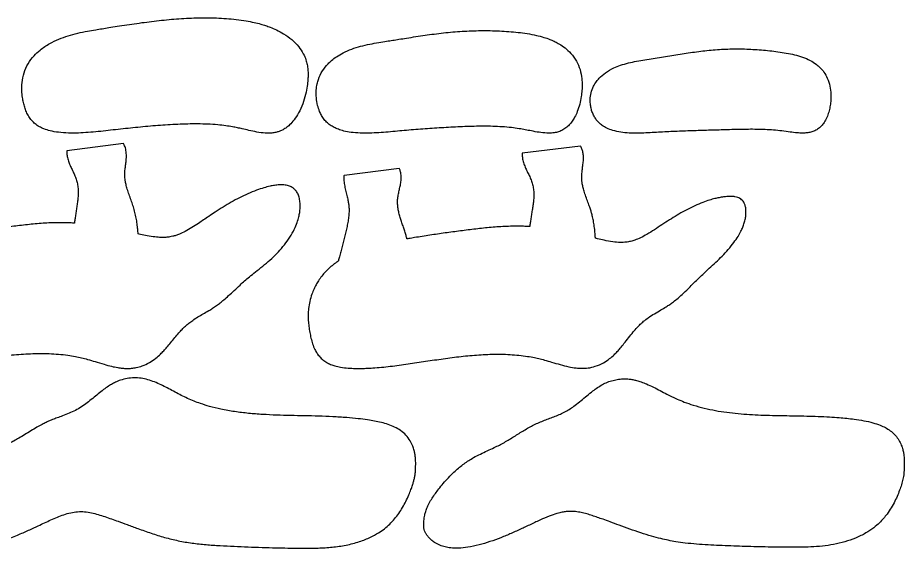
# Model space of a CAD drawing. Header units: millimetres. Extents: x 0 to 1237, y 0 to 434.
# Drawn here: x 686 to 1237, y 0 to 330 of the extents above; entities that cross this region are included whole.
import ezdxf

# ---------------------------------------------------------------- set-up
doc = ezdxf.new("R2010")
doc.units = ezdxf.units.MM
for name, color, linetype in [('Left_layer_12', 7, 'Continuous'), ('Left_layer_13', 7, 'Continuous'), ('Left_layer_14', 7, 'Continuous'), ('Left_layer_3', 7, 'Continuous'), ('Left_layer_4', 7, 'Continuous'), ('Left_layer_7', 7, 'Continuous'), ('Left_layer_8', 7, 'Continuous')]:
    doc.layers.add(name, color=color, linetype=linetype)

msp = doc.modelspace()

# ---------------------------------------------------------------- linework, layer by layer
at = {"layer": 'Left_layer_12'}
msp.add_open_spline([(705.51, 313.74), (703.41, 312.56), (699.94, 310.27), (695.39, 306.02), (691.87, 301.29), (689.34, 295.58), (688.18, 289.81), (688.06, 284.62), (688.47, 280.5), (689.11, 277.11), (689.91, 274.11), (690.99, 271.19), (692.41, 268.42), (694.23, 265.9), (696.47, 263.73), (699.04, 261.98), (702.17, 260.5), (706.14, 259.29), (711.25, 258.42), (717.1, 258.02), (723.31, 258.06), (729.51, 258.42), (735.69, 258.98), (741.87, 259.66), (748.04, 260.35), (754.21, 261.01), (760.39, 261.64), (766.57, 262.23), (772.76, 262.74), (778.95, 263.18), (785.15, 263.51), (791.36, 263.74), (797.57, 263.8), (803.77, 263.64), (809.63, 263.26), (814.77, 262.68), (818.86, 262.05), (822.25, 261.4), (825.62, 260.64), (829.64, 259.69), (834.36, 258.66), (839.15, 257.99), (843.13, 257.98), (846.03, 258.42), (848.19, 259.04), (850.26, 259.92), (852.48, 261.26), (855.01, 263.35), (857.76, 266.46), (860.55, 270.83), (862.96, 276.19), (864.68, 281.81), (865.67, 286.89), (866.11, 291.01), (866.24, 294.45), (866.11, 297.56), (865.67, 300.64), (864.81, 303.98), (863.19, 307.81), (860.3, 312.13), (856.15, 316.3), (851.36, 319.71), (846.8, 322.17), (843, 323.81), (839.75, 324.96), (836.45, 325.95), (832.43, 326.95), (827.35, 327.95), (821.55, 328.77), (815.36, 329.34), (809.16, 329.68), (802.95, 329.81), (796.74, 329.74), (790.54, 329.49), (784.34, 329.09), (778.16, 328.55), (771.98, 327.89), (765.82, 327.14), (759.66, 326.31), (753.52, 325.41), (747.73, 324.51), (742.62, 323.7), (738.19, 322.99), (733.76, 322.28), (728.66, 321.41), (722.91, 320.23), (714.91, 318.1), (709.13, 315.77), (705.51, 313.74)], degree=3, knots=[0, 0, 0, 0, 7.244185, 12.418602, 18.627903, 24.837204, 31.046505, 36.220923, 40.360457, 43.465108, 46.569758, 49.674409, 52.779059, 55.88371, 58.98836, 62.093011, 65.197661, 69.337195, 74.511613, 80.720914, 86.930215, 93.139516, 99.348817, 105.558118, 111.767419, 117.976721, 124.186022, 130.395323, 136.604624, 142.813925, 149.023226, 155.232527, 161.441828, 167.651129, 173.86043, 179.034848, 183.174382, 186.279032, 189.383683, 193.523217, 198.697635, 203.872052, 208.011586, 210.598795, 212.668562, 214.738329, 217.325538, 220.430188, 224.569722, 229.74414, 235.953441, 242.162742, 247.33716, 251.476694, 254.581344, 257.685995, 260.790645, 263.895296, 268.03483, 273.209248, 279.418549, 285.62785, 290.802267, 294.941801, 298.046452, 301.151103, 305.290637, 310.465054, 316.674355, 322.883656, 329.092957, 335.302258, 341.51156, 347.720861, 353.930162, 360.139463, 366.348764, 372.558065, 378.767366, 384.976667, 391.185968, 396.360386, 400.49992, 404.639454, 409.813871, 416.023173, 422.232474, 434.651076, 434.651076, 434.651076, 434.651076], dxfattribs=at)
at = {"layer": 'Left_layer_13'}
msp.add_open_spline([(875.09, 296.68), (874.06, 295.05), (872.8, 292.41), (871.68, 288.37), (871.14, 284.53), (871.2, 280), (871.98, 275.54), (873.17, 271.85), (874.56, 268.94), (876.17, 266.51), (878.15, 264.38), (880.45, 262.6), (883, 261.2), (886, 260.01), (889.74, 259.01), (894.53, 258.28), (900, 257.96), (905.81, 258.04), (911.6, 258.38), (917.38, 258.87), (923.16, 259.4), (928.94, 259.89), (934.73, 260.35), (940.52, 260.78), (946.31, 261.18), (952.1, 261.53), (957.89, 261.84), (963.69, 262.09), (969.49, 262.27), (975.29, 262.35), (981.1, 262.28), (986.89, 262.01), (992.35, 261.53), (997.15, 260.9), (1001.28, 260.17), (1005.39, 259.34), (1009.82, 258.5), (1014.31, 257.98), (1018.19, 258.04), (1021.37, 258.62), (1024.1, 259.64), (1026.57, 261.18), (1028.71, 263.16), (1030.52, 265.44), (1032.2, 268.19), (1033.82, 271.71), (1035.21, 276.01), (1036.1, 280.44), (1036.57, 284.61), (1036.72, 288.8), (1036.36, 293.63), (1035.07, 298.98), (1032.49, 304.22), (1029.03, 308.5), (1025.35, 311.65), (1022.09, 313.75), (1019.23, 315.23), (1016.26, 316.49), (1012.59, 317.74), (1007.91, 318.96), (1002.53, 319.97), (996.77, 320.72), (990.99, 321.24), (985.2, 321.61), (979.4, 321.8), (973.59, 321.82), (967.79, 321.68), (962, 321.39), (956.21, 320.95), (950.44, 320.37), (944.67, 319.68), (938.92, 318.9), (933.18, 318.05), (927.77, 317.2), (922.99, 316.44), (918.86, 315.77), (914.71, 315.13), (909.94, 314.38), (904.54, 313.42), (898.88, 312.11), (893.34, 310.38), (888.3, 308.21), (884.11, 305.77), (881.01, 303.45), (877.93, 300.6), (876.11, 298.33), (875.09, 296.68)], degree=3, knots=[0, 0, 0, 0, 5.80311, 8.704665, 12.573405, 17.409329, 22.245254, 26.113994, 29.015549, 31.917104, 34.818659, 37.720214, 40.621769, 43.523323, 47.392063, 52.227988, 58.031098, 63.834208, 69.637317, 75.440427, 81.243537, 87.046647, 92.849757, 98.652866, 104.455976, 110.259086, 116.062196, 121.865306, 127.668415, 133.471525, 139.274635, 145.077745, 150.880855, 155.716779, 159.585519, 163.454259, 168.290184, 173.126109, 176.994849, 179.896403, 182.797958, 185.699513, 188.601068, 191.502623, 194.404178, 198.272918, 203.108843, 207.944767, 211.813507, 215.682247, 220.518172, 226.321282, 232.124392, 237.927501, 242.763426, 246.632166, 249.533721, 252.435276, 256.304016, 261.139941, 266.94305, 272.74616, 278.54927, 284.35238, 290.155489, 295.958599, 301.761709, 307.564819, 313.367929, 319.171038, 324.974148, 330.777258, 336.580368, 342.383478, 347.219402, 351.088142, 354.956882, 359.792807, 365.595917, 371.399027, 377.202136, 383.005246, 387.841171, 391.709911, 394.611466, 400.414575, 400.414575, 400.414575, 400.414575], dxfattribs=at)
at = {"layer": 'Left_layer_14'}
msp.add_open_spline([(1051.15, 295.57), (1049.74, 294.56), (1047.75, 292.86), (1045.34, 289.96), (1043.51, 286.99), (1042.09, 283.17), (1041.54, 279.14), (1041.74, 275.66), (1042.33, 272.82), (1043.17, 270.35), (1044.33, 268.01), (1045.82, 265.86), (1047.62, 263.98), (1049.93, 262.22), (1053, 260.58), (1057.13, 259.2), (1061.98, 258.34), (1067.19, 257.99), (1072.39, 258), (1077.6, 258.23), (1082.8, 258.54), (1088, 258.82), (1093.21, 259.05), (1098.41, 259.25), (1103.62, 259.43), (1108.82, 259.6), (1114.03, 259.75), (1119.24, 259.91), (1124.44, 260.06), (1129.65, 260.22), (1134.86, 260.35), (1140.07, 260.42), (1145.28, 260.41), (1150.48, 260.26), (1155.68, 259.95), (1160.87, 259.45), (1165.74, 258.74), (1170.05, 258.2), (1173.52, 258.01), (1176.41, 258.15), (1178.98, 258.6), (1181.45, 259.48), (1183.7, 260.81), (1185.64, 262.56), (1187.42, 264.86), (1188.9, 267.69), (1190.05, 270.97), (1190.84, 274.35), (1191.35, 278.08), (1191.49, 282.43), (1190.91, 287.33), (1189.39, 292.04), (1187.23, 295.83), (1184.8, 298.72), (1181.95, 301.19), (1178.26, 303.48), (1173.72, 305.41), (1168.72, 306.87), (1163.61, 307.9), (1158.45, 308.65), (1153.28, 309.28), (1148.1, 309.79), (1142.9, 310.16), (1137.7, 310.38), (1132.49, 310.45), (1127.28, 310.37), (1122.08, 310.12), (1116.88, 309.71), (1111.7, 309.16), (1106.54, 308.49), (1101.38, 307.73), (1096.24, 306.9), (1091.1, 306.04), (1085.97, 305.18), (1080.82, 304.35), (1075.67, 303.6), (1070.52, 302.78), (1065.42, 301.73), (1060.68, 300.38), (1055.83, 298.46), (1052.8, 296.75), (1051.15, 295.57)], degree=3, knots=[0, 0, 0, 0, 5.209159, 7.813739, 11.286512, 15.627478, 19.968444, 23.441217, 26.045796, 28.650376, 31.254956, 33.859535, 36.464115, 39.068695, 42.541468, 46.882434, 52.091593, 57.300752, 62.509912, 67.719071, 72.92823, 78.137389, 83.346549, 88.555708, 93.764867, 98.974027, 104.183186, 109.392345, 114.601504, 119.810664, 125.019823, 130.228982, 135.438142, 140.647301, 145.85646, 151.06562, 156.274779, 160.615745, 164.088518, 166.693097, 169.297677, 171.902257, 174.506836, 177.111416, 179.715996, 183.188769, 186.661541, 190.134314, 193.607087, 197.948053, 203.157212, 208.366372, 212.707338, 216.180111, 219.652884, 223.99385, 229.203009, 234.412168, 239.621328, 244.830487, 250.039646, 255.248805, 260.457965, 265.667124, 270.876283, 276.085443, 281.294602, 286.503761, 291.71292, 296.92208, 302.131239, 307.340398, 312.549558, 317.758717, 322.967876, 328.177036, 333.386195, 338.595354, 343.804513, 348.14548, 354.222832, 354.222832, 354.222832, 354.222832], dxfattribs=at)
at = {"layer": 'Left_layer_3'}
msp.add_open_spline([(652.82, 0.04), (653.62, 0.01), (656.53, 0), (662.33, 0.62), (670.04, 2.47), (678.31, 5.27), (685.97, 8.33), (692.62, 11.28), (697.9, 13.72), (702.28, 15.78), (706.24, 17.62), (710.24, 19.36), (714.33, 20.9), (718.52, 22.12), (722.83, 22.82), (727.21, 22.78), (731.52, 22.1), (735.74, 20.99), (739.89, 19.63), (744.02, 18.21), (748.58, 16.57), (754.04, 14.56), (760.86, 12.04), (768.63, 9.3), (776.96, 6.68), (785.43, 4.56), (794.04, 3.11), (802.71, 2.18), (811.42, 1.59), (820.14, 1.19), (828.86, 0.83), (837.58, 0.51), (845.81, 0.27), (853.08, 0.11), (859.39, 0.02), (865.69, -0.02), (872.96, 0.06), (881.19, 0.54), (889.84, 1.78), (897.83, 3.86), (904.6, 6.54), (909.72, 9.32), (913.71, 12.08), (917.02, 14.93), (920, 18.12), (922.64, 21.6), (924.99, 25.28), (927.06, 29.12), (928.78, 32.86), (930.12, 36.24), (931.07, 38.99), (931.77, 41.31), (932.33, 43.42), (932.76, 45.56), (932.99, 47.73), (933.08, 49.91), (933.12, 52.09), (933.11, 54.27), (932.98, 56.45), (932.69, 58.62), (932.16, 60.98), (931.25, 63.75), (929.64, 67.03), (927.15, 70.34), (923.84, 73.21), (920.05, 75.4), (915.99, 77), (911.79, 78.2), (907.52, 79.11), (902.74, 79.88), (896.96, 80.6), (889.72, 81.28), (881.5, 81.78), (872.78, 82.1), (864.05, 82.3), (855.33, 82.47), (846.6, 82.7), (837.89, 83.11), (829.19, 83.78), (820.52, 84.83), (812.4, 86.27), (805.34, 88), (799.78, 89.73), (795.24, 91.41), (791.22, 93.11), (787.3, 95.02), (783.44, 97.06), (779.6, 99.13), (775.72, 101.14), (771.77, 102.98), (767.68, 104.52), (763.45, 105.6), (759.09, 106.03), (754.73, 105.78), (750.69, 104.89), (747.28, 103.64), (744.45, 102.24), (741.76, 100.6), (738.8, 98.48), (735.59, 95.9), (732.24, 93.11), (728.84, 90.36), (725.31, 87.8), (721.51, 85.64), (717.54, 83.83), (713.69, 82.35), (710.28, 81.1), (707.56, 80.07), (705.31, 79.15), (703.1, 78.16), (700.51, 76.85), (697.33, 75.08), (693.8, 72.95), (690.09, 70.66), (686.57, 68.52), (683.4, 66.73), (680.6, 65.28), (677.75, 63.94), (674, 62.25), (669.64, 60.3), (665.73, 58.35), (663.63, 57.16), (662.94, 56.75)], degree=3, knots=[0.0000001, 0.0000001, 0.0000001, 0.0000001, 0.0038879, 0.0140846, 0.0281691, 0.0422536, 0.0563381, 0.0680752, 0.0774649, 0.0845071, 0.0915494, 0.0985916, 0.1056339, 0.1126761, 0.1197184, 0.1267606, 0.1338029, 0.1408451, 0.1478874, 0.1549297, 0.1619719, 0.1713616, 0.1830987, 0.1971832, 0.2112677, 0.2253522, 0.2394367, 0.2535212, 0.2676057, 0.2816902, 0.2957747, 0.3098592, 0.3239437, 0.3356808, 0.3450705, 0.3544602, 0.3661973, 0.3802818, 0.3943663, 0.4084508, 0.4201879, 0.4295775, 0.4366198, 0.443662, 0.4507043, 0.4577466, 0.4647888, 0.4718311, 0.4788733, 0.4847419, 0.4894367, 0.4929578, 0.4964789, 0.5000001, 0.5035212, 0.5070423, 0.5105635, 0.5140846, 0.5176057, 0.5211268, 0.524648, 0.5293428, 0.5352113, 0.5422536, 0.5492959, 0.5563381, 0.5633804, 0.5704226, 0.5774649, 0.5845071, 0.5938968, 0.6056339, 0.6197184, 0.6338029, 0.6478874, 0.6619719, 0.6760564, 0.6901409, 0.7042254, 0.7183099, 0.7323944, 0.7441315, 0.7535212, 0.7605635, 0.7676057, 0.774648, 0.7816902, 0.7887325, 0.7957747, 0.802817, 0.8098592, 0.8169015, 0.8239437, 0.830986, 0.8380282, 0.8438968, 0.8485916, 0.8532865, 0.859155, 0.8661973, 0.8732395, 0.8802818, 0.887324, 0.8943663, 0.9014085, 0.9084508, 0.9143193, 0.9190142, 0.9225353, 0.9260564, 0.9307513, 0.9366198, 0.943662, 0.9507043, 0.9577466, 0.9636151, 0.9683099, 0.9730048, 0.9788733, 0.988263, 0.9961124, 1, 1, 1, 1], dxfattribs=at)
at = {"layer": 'Left_layer_4'}
msp.add_open_spline([(1234.42, 36.96), (1234.82, 38.08), (1235.38, 39.77), (1236, 42.06), (1236.38, 43.8), (1236.66, 45.55), (1236.83, 47.32), (1236.94, 49.3), (1236.99, 51.67), (1236.98, 54.44), (1236.82, 57.2), (1236.46, 59.75), (1235.86, 62.25), (1234.84, 65.04), (1233.22, 67.99), (1230.99, 70.78), (1228.31, 73.14), (1225.29, 75.04), (1221.68, 76.67), (1217.17, 78.14), (1211.76, 79.34), (1206.29, 80.18), (1201.18, 80.77), (1196.07, 81.25), (1190.15, 81.67), (1183.44, 81.98), (1176.33, 82.19), (1169.21, 82.33), (1162.1, 82.43), (1154.98, 82.56), (1147.87, 82.78), (1140.76, 83.13), (1133.67, 83.67), (1126.6, 84.46), (1119.56, 85.54), (1112.6, 86.99), (1106.11, 88.77), (1100.5, 90.7), (1096.11, 92.5), (1092.53, 94.17), (1089.01, 95.96), (1085.16, 97.99), (1080.95, 100.18), (1077.01, 102.02), (1073.51, 103.39), (1070.68, 104.27), (1068.18, 104.84), (1065.63, 105.21), (1062.67, 105.35), (1059.31, 105.11), (1055.82, 104.42), (1052.44, 103.29), (1049.21, 101.78), (1046.17, 99.93), (1042.98, 97.6), (1039.61, 94.84), (1035.99, 91.78), (1032.61, 89.04), (1029.39, 86.75), (1026.32, 84.95), (1023.11, 83.4), (1019.83, 82.03), (1016.5, 80.78), (1013.16, 79.54), (1009.86, 78.22), (1006.63, 76.72), (1003.5, 75.04), (1000.43, 73.24), (997.4, 71.37), (994.39, 69.47), (991.36, 67.6), (988.3, 65.8), (985.16, 64.11), (981.6, 62.39), (977.65, 60.59), (973.35, 58.58), (969.49, 56.58), (966.09, 54.56), (963.15, 52.55), (960.35, 50.36), (957.37, 47.76), (954.26, 44.73), (951.05, 41.23), (948.26, 37.89), (945.86, 34.75), (943.82, 31.84), (941.93, 28.82), (940.39, 25.83), (939.35, 23.05), (938.77, 20.75), (938.44, 18.8), (938.23, 17.03), (938.1, 15.26), (938.12, 13.48), (938.38, 11.71), (938.96, 10.02), (939.83, 8.46), (941.01, 6.88), (942.66, 5.17), (945.02, 3.36), (948, 1.79), (951.4, 0.7), (955.31, 0.05), (960.06, -0.09), (965.97, 0.52), (972.54, 1.94), (979.35, 4.02), (986.02, 6.48), (992.6, 9.21), (999.08, 12.14), (1005.52, 15.17), (1011.59, 18.06), (1017.06, 20.35), (1021.38, 21.77), (1024.66, 22.51), (1027.21, 22.85), (1029.78, 22.95), (1032.74, 22.78), (1036.05, 22.23), (1039.5, 21.36), (1042.9, 20.3), (1046.27, 19.16), (1050, 17.85), (1054.46, 16.23), (1060.02, 14.18), (1066.33, 11.88), (1073.06, 9.55), (1079.47, 7.54), (1085.2, 6), (1090.21, 4.87), (1095.27, 3.95), (1101.14, 3.14), (1107.83, 2.48), (1114.93, 2.01), (1122.04, 1.68), (1129.15, 1.4), (1136.26, 1.15), (1143.37, 0.93), (1150.49, 0.75), (1157.6, 0.63), (1164.72, 0.57), (1171.83, 0.57), (1178.95, 0.74), (1186.04, 1.26), (1193.09, 2.26), (1200.03, 3.89), (1206.76, 6.21), (1212.82, 9.15), (1217.77, 12.44), (1221.37, 15.54), (1224.08, 18.42), (1226.53, 21.52), (1228.92, 25.15), (1231.77, 30.35), (1233.49, 34.36), (1234.42, 36.96)], degree=3, knots=[0, 0, 0, 0, 3.557708, 5.336562, 7.115416, 8.894271, 10.673125, 12.451979, 14.823784, 17.788541, 20.753298, 23.125104, 25.496909, 28.461666, 32.019374, 35.577082, 39.134791, 42.692499, 46.250207, 50.993818, 56.923332, 62.852846, 67.596457, 72.340068, 78.269581, 85.384998, 92.500414, 99.615831, 106.731247, 113.846664, 120.96208, 128.077497, 135.192913, 142.30833, 149.423746, 156.539163, 163.654579, 169.584093, 174.327704, 177.885412, 181.443121, 186.186732, 190.930343, 195.673954, 199.231662, 202.196419, 204.568224, 206.94003, 209.904787, 213.462495, 217.020203, 220.577911, 224.13562, 227.693328, 231.251036, 235.994647, 240.738258, 245.481869, 249.039577, 252.597286, 256.154994, 259.712702, 263.27041, 266.828119, 270.385827, 273.943535, 277.501243, 281.058952, 284.61666, 288.174368, 291.732076, 295.289785, 298.847493, 302.405201, 307.148812, 311.892423, 316.636034, 320.193742, 323.751451, 327.309159, 330.866867, 335.610478, 340.354089, 345.0977, 348.655408, 352.213117, 355.770825, 359.328533, 362.29329, 364.665096, 366.44395, 368.222804, 370.001658, 371.780512, 373.559366, 375.33822, 377.117074, 378.895929, 381.267734, 384.232491, 387.790199, 391.347907, 394.905616, 399.649227, 405.57874, 412.694157, 419.809573, 426.92499, 434.040406, 441.155823, 448.271239, 455.386656, 461.31617, 466.059781, 469.024538, 471.396343, 473.768149, 476.732905, 480.290614, 483.848322, 487.40603, 490.963738, 494.521447, 499.265058, 505.194571, 512.309988, 519.425404, 526.540821, 532.470335, 537.213946, 541.957557, 547.88707, 555.002487, 562.117903, 569.23332, 576.348736, 583.464153, 590.579569, 597.694986, 604.810402, 611.925819, 619.041235, 626.156652, 633.272068, 640.387485, 647.502901, 654.618318, 661.733734, 667.663248, 672.406859, 675.964567, 679.522276, 684.265887, 689.009498, 697.310817, 697.310817, 697.310817, 697.310817], dxfattribs=at)
at = {"layer": 'Left_layer_7'}
msp.add_line((751.47, 251.5), (716.17, 247.14), dxfattribs=at)
for points, knots in [([(760.49, 195.42), (760.47, 195.65), (760.4, 196.85), (760.2, 199.24), (759.78, 202.57), (759.16, 206.12), (758.34, 209.62), (757.29, 213.06), (756.09, 216.45), (754.85, 219.82), (753.77, 223.04), (752.98, 225.93), (752.51, 228.28), (752.27, 230.27), (752.19, 232.06), (752.25, 233.86), (752.42, 235.85), (752.72, 238.23), (753.09, 241.2), (753.3, 244.59), (752.94, 247.92), (752.15, 250.2), (751.6, 251.27), (751.47, 251.5)], [0, 0, 0, 0, 0.012141, 0.062501, 0.125001, 0.187501, 0.250001, 0.312501, 0.375001, 0.437501, 0.500001, 0.552084, 0.593751, 0.625001, 0.656251, 0.687501, 0.718751, 0.760417, 0.812501, 0.875001, 0.937501, 0.986122, 1.000001, 1.000001, 1.000001, 1.000001]), ([(716.17, 247.14), (716.16, 246.95), (716.1, 245.98), (716.21, 244.04), (716.83, 241.39), (717.85, 238.67), (719.07, 236.03), (720.33, 233.41), (721.52, 230.76), (722.48, 228.02), (723.05, 225.17), (723.27, 222.27), (723.21, 219.36), (722.96, 216.47), (722.58, 213.59), (722.13, 210.72), (721.66, 207.85), (721.26, 205.13), (721.01, 203.21), (720.9, 202.25), (720.88, 202.1)], [0, 0, 0, 0, 0.012225, 0.0625, 0.125, 0.1875, 0.25, 0.3125, 0.375, 0.4375, 0.5, 0.5625, 0.625, 0.6875, 0.75, 0.8125, 0.875, 0.9375, 0.989927, 1, 1, 1, 1]), ([(587.27, 166.51), (587.03, 166.09), (586.09, 164.39), (584.58, 161.17), (583.12, 157.04), (582.15, 153.28), (581.58, 150.1), (581.28, 147.2), (581.19, 144.29), (581.3, 141.39), (581.59, 138.49), (582.06, 135.29), (582.72, 131.79), (583.69, 128.03), (584.92, 124.69), (586.46, 121.83), (588.21, 119.5), (590.32, 117.49), (592.74, 115.84), (595.37, 114.58), (598.43, 113.55), (602.23, 112.72), (607.05, 112.18), (612.55, 112.02), (618.37, 112.17), (624.19, 112.54), (629.98, 113.08), (635.76, 113.75), (641.53, 114.53), (647.29, 115.37), (653.05, 116.25), (658.8, 117.13), (664.56, 117.99), (670.33, 118.8), (676.1, 119.53), (681.89, 120.15), (687.69, 120.64), (693.51, 120.97), (699.33, 121.11), (705.15, 121.02), (710.96, 120.67), (716.43, 120.05), (721.21, 119.26), (725.32, 118.38), (729.4, 117.33), (734.04, 115.93), (738.99, 114.4), (743.66, 113.12), (747.46, 112.31), (750.67, 111.86), (753.57, 111.69), (756.48, 111.81), (759.69, 112.29), (763.42, 113.35), (767.54, 115.26), (771.3, 117.81), (774.21, 120.39), (776.45, 122.72), (778.59, 125.15), (780.85, 127.89), (783.3, 130.9), (785.59, 133.63), (787.77, 136.02), (789.84, 138.06), (792.07, 139.94), (794.67, 141.86), (797.67, 143.78), (801.02, 145.74), (804.1, 147.52), (806.86, 149.21), (809.27, 150.84), (811.59, 152.59), (814.09, 154.65), (817, 157.22), (820.31, 160.31), (823.61, 163.41), (826.72, 166.24), (829.93, 168.96), (833.73, 171.97), (838.07, 175.35), (842.54, 179.08), (846.77, 183.09), (850.66, 187.42), (854.15, 192.09), (857, 196.8), (859.03, 201.21), (860.23, 204.91), (860.91, 208.08), (861.23, 210.97), (861.28, 213.88), (861.02, 216.79), (860.33, 219.46), (859.21, 221.63), (857.83, 223.23), (856.14, 224.5), (853.9, 225.47), (851.17, 225.96), (848.26, 225.96), (845.37, 225.62), (842.19, 224.99), (838.44, 224.01), (833.83, 222.48), (828.74, 220.4), (823.49, 217.88), (818.37, 215.11), (813.37, 212.13), (808.73, 209.17), (804.7, 206.48), (801.22, 204.11), (797.75, 201.74), (793.96, 199.27), (790.04, 197), (786.67, 195.4), (784.09, 194.45), (782.07, 193.88), (780.01, 193.47), (777.6, 193.21), (774.52, 193.16), (770.65, 193.48), (766.34, 194.21), (762.85, 194.92), (760.96, 195.32), (760.49, 195.42)], [0, 0, 0, 0, 0.0029458, 0.0119048, 0.0218254, 0.0297619, 0.0357143, 0.0416667, 0.0476191, 0.0535714, 0.0595238, 0.0654762, 0.0734127, 0.0813492, 0.0892857, 0.0952381, 0.1011905, 0.1071429, 0.1130952, 0.1190476, 0.125, 0.1329365, 0.1428571, 0.1547619, 0.1666667, 0.1785714, 0.1904762, 0.202381, 0.2142857, 0.2261905, 0.2380952, 0.25, 0.2619048, 0.2738095, 0.2857143, 0.2976191, 0.3095238, 0.3214286, 0.3333333, 0.3452381, 0.3571429, 0.3690476, 0.3789683, 0.3869048, 0.3948413, 0.4047619, 0.4166667, 0.4265873, 0.4345238, 0.4404762, 0.4464286, 0.452381, 0.4583333, 0.4662698, 0.4761905, 0.4861111, 0.4940476, 0.5, 0.5059524, 0.5138889, 0.5218254, 0.5297619, 0.5357143, 0.5416667, 0.5476191, 0.5535714, 0.5615079, 0.5694444, 0.577381, 0.5833333, 0.5892857, 0.5952381, 0.6011905, 0.609127, 0.6190476, 0.6289683, 0.6369048, 0.6448413, 0.6547619, 0.6666667, 0.6785714, 0.6904762, 0.702381, 0.7142857, 0.7261905, 0.7361111, 0.7440476, 0.75, 0.7559524, 0.7619048, 0.7678571, 0.7738095, 0.7787698, 0.7827381, 0.7867064, 0.7916667, 0.7976191, 0.8035714, 0.8095238, 0.8154762, 0.8234127, 0.8333333, 0.8452381, 0.8571429, 0.8690476, 0.8809524, 0.8928571, 0.9027778, 0.9107143, 0.9186508, 0.9285714, 0.9384921, 0.9464286, 0.9513889, 0.9553571, 0.9593254, 0.9642857, 0.9702381, 0.9781746, 0.9880952, 0.9970542, 1, 1, 1, 1]), ([(720.88, 202.1), (720.51, 202.12), (718.88, 202.22), (715.63, 202.36), (711.12, 202.4), (706.23, 202.27), (701.35, 202), (696.48, 201.61), (691.62, 201.13), (686.76, 200.58), (681.92, 199.98), (677.07, 199.36), (672.22, 198.72), (667.38, 198.06), (662.55, 197.37), (657.71, 196.66), (652.88, 195.92), (648.43, 195.21), (645.21, 194.68), (643.61, 194.41), (643.24, 194.35)], [-0.000002, -0.000002, -0.000002, -0.000002, 0.014435, 0.062498, 0.124998, 0.187498, 0.249998, 0.312498, 0.374998, 0.437498, 0.499998, 0.562498, 0.624998, 0.687498, 0.749998, 0.812498, 0.874998, 0.937498, 0.985561, 1, 1, 1, 1])]:
    msp.add_open_spline(points, degree=3, knots=knots, dxfattribs=at)
at = {"layer": 'Left_layer_8'}
for p, q in [((1035.72, 250.02), (999.43, 245.52)), ((922.94, 236.05), (888.56, 231.8))]:
    msp.add_line(p, q, dxfattribs=at)
for points, knots in [([(1044.89, 192.72), (1044.87, 192.96), (1044.81, 194.19), (1044.64, 196.63), (1044.25, 200.04), (1043.69, 203.47), (1043.04, 206.46), (1042.35, 209.02), (1041.55, 211.55), (1040.52, 214.44), (1039.3, 217.69), (1038.15, 220.96), (1037.29, 223.9), (1036.77, 226.3), (1036.48, 228.32), (1036.37, 230.15), (1036.41, 231.99), (1036.58, 234.03), (1036.89, 236.46), (1037.28, 239.29), (1037.5, 242.14), (1037.41, 244.8), (1036.97, 247.14), (1036.33, 248.87), (1035.86, 249.78), (1035.72, 250.02)], [0, 0, 0, 0, 0.01233, 0.062501, 0.125001, 0.187501, 0.239585, 0.281251, 0.322918, 0.375001, 0.437501, 0.500001, 0.552085, 0.593751, 0.625001, 0.656251, 0.687501, 0.718751, 0.760418, 0.812501, 0.864585, 0.906251, 0.947918, 0.985971, 1.000001, 1.000001, 1.000001, 1.000001]), ([(999.43, 245.52), (999.42, 245.31), (999.36, 244.33), (999.47, 242.36), (1000.1, 239.7), (1001.16, 236.96), (1002.42, 234.29), (1003.72, 231.66), (1004.93, 228.98), (1005.9, 226.19), (1006.44, 223.29), (1006.62, 220.35), (1006.53, 217.41), (1006.24, 214.48), (1005.82, 211.57), (1005.34, 208.67), (1004.85, 205.77), (1004.44, 203.02), (1004.18, 201.07), (1004.07, 200.1), (1004.05, 199.94)], [-0.000001, -0.000001, -0.000001, -0.000001, 0.013751, 0.062499, 0.124999, 0.187499, 0.249999, 0.312499, 0.374999, 0.437499, 0.499999, 0.562499, 0.624999, 0.687499, 0.749999, 0.812499, 0.874999, 0.937499, 0.989789, 1, 1, 1, 1]), ([(888.56, 231.8), (888.54, 231.59), (888.45, 230.46), (888.47, 228.19), (888.91, 225.04), (889.67, 221.73), (890.47, 218.63), (891.1, 215.87), (891.5, 213.45), (891.69, 211.01), (891.66, 208.18), (891.35, 204.99), (890.78, 201.64), (890.06, 198.32), (889.25, 195.03), (888.4, 191.74), (887.55, 188.46), (886.7, 185.18), (885.92, 182.09), (885.38, 179.89), (885.12, 178.79), (885.08, 178.59)], [0.0000007, 0.0000007, 0.0000007, 0.0000007, 0.0116233, 0.0625007, 0.1250007, 0.1875007, 0.2500007, 0.302084, 0.3437507, 0.3854174, 0.4375007, 0.5000007, 0.5625007, 0.6250007, 0.6875007, 0.7500007, 0.8125007, 0.8750007, 0.9375007, 0.9883781, 1, 1, 1, 1]), ([(927.7, 192.29), (927.67, 192.43), (927.42, 193.34), (926.9, 195.14), (926.13, 197.69), (925.24, 200.36), (924.33, 203.02), (923.47, 205.69), (922.71, 208.4), (922.13, 211.15), (921.81, 213.95), (921.83, 216.76), (922.24, 219.55), (922.83, 222.3), (923.46, 225.04), (923.98, 227.8), (924.21, 230.61), (923.97, 233.22), (923.42, 235.02), (923.03, 235.87), (922.94, 236.05)], [0, 0, 0, 0, 0.0097162, 0.0625, 0.125, 0.1875, 0.25, 0.3125, 0.375, 0.4375, 0.5, 0.5625, 0.625, 0.6875, 0.75, 0.8125, 0.875, 0.9375, 0.9865779, 1, 1, 1, 1]), ([(877.83, 172.67), (877.52, 172.36), (876.44, 171.25), (874.63, 169.14), (872.73, 166.5), (871.16, 163.85), (869.79, 161.08), (868.41, 157.65), (867.2, 153.5), (866.47, 149.24), (866.2, 145.24), (866.28, 141.54), (866.64, 137.86), (867.21, 134.2), (867.97, 130.58), (868.96, 127.01), (870.21, 123.85), (871.71, 121.15), (873.39, 118.93), (875.4, 117.01), (877.71, 115.45), (880.22, 114.25), (883.14, 113.26), (886.75, 112.45), (891.04, 111.93), (895.35, 111.73), (899.36, 111.74), (903.37, 111.86), (907.99, 112.14), (913.21, 112.6), (918.72, 113.22), (924.23, 113.95), (929.72, 114.74), (935.21, 115.57), (940.69, 116.4), (946.18, 117.22), (951.68, 118.01), (957.18, 118.73), (962.69, 119.38), (968.22, 119.91), (973.75, 120.32), (979.3, 120.58), (984.85, 120.66), (990.4, 120.52), (995.94, 120.14), (1001.14, 119.53), (1005.71, 118.76), (1009.63, 117.92), (1013.51, 116.93), (1017.95, 115.63), (1022.98, 114.14), (1028.05, 112.83), (1032.61, 112.03), (1036.62, 111.76), (1040.63, 111.99), (1045.16, 113.02), (1049.68, 115.03), (1053.53, 117.62), (1056.33, 120.04), (1058.5, 122.24), (1060.54, 124.55), (1062.88, 127.42), (1065.53, 130.83), (1068.21, 134.21), (1070.63, 137.01), (1072.77, 139.23), (1075.07, 141.28), (1078.02, 143.52), (1081.66, 145.84), (1085.4, 148.01), (1088.58, 149.89), (1091.18, 151.56), (1093.69, 153.35), (1096.56, 155.68), (1099.99, 158.79), (1103.52, 162.24), (1106.79, 165.51), (1109.64, 168.33), (1112.54, 171.09), (1115.96, 174.21), (1119.82, 177.75), (1123.8, 181.63), (1127.57, 185.71), (1130.86, 189.79), (1133.49, 193.59), (1135.33, 196.81), (1136.61, 199.62), (1137.54, 202.23), (1138.19, 204.93), (1138.55, 207.69), (1138.58, 210.32), (1138.23, 212.61), (1137.61, 214.36), (1136.82, 215.69), (1135.88, 216.72), (1134.74, 217.53), (1133.33, 218.17), (1131.53, 218.6), (1129.21, 218.77), (1126.59, 218.63), (1123.84, 218.3), (1121.11, 217.81), (1118.11, 217.09), (1114.57, 216.03), (1110.22, 214.44), (1105.43, 212.32), (1100.48, 209.8), (1095.66, 207.04), (1090.94, 204.12), (1086.29, 201.09), (1081.68, 198.01), (1077.24, 195.22), (1073.16, 193.04), (1069.74, 191.6), (1066.79, 190.71), (1063.75, 190.16), (1060.04, 189.99), (1055.43, 190.41), (1050.73, 191.34), (1047.12, 192.18), (1045.32, 192.62), (1044.89, 192.72)], [0.0000001, 0.0000001, 0.0000001, 0.0000001, 0.0028285, 0.00969, 0.0174419, 0.0232559, 0.0290698, 0.0368218, 0.0465117, 0.0562016, 0.0639535, 0.0717055, 0.0794574, 0.0872094, 0.0949613, 0.1027132, 0.1104652, 0.1162791, 0.1220931, 0.127907, 0.133721, 0.1395349, 0.1453489, 0.1531008, 0.1627908, 0.1724807, 0.1802326, 0.1879845, 0.1976745, 0.2093024, 0.2209303, 0.2325582, 0.2441861, 0.255814, 0.2674419, 0.2790698, 0.2906977, 0.3023256, 0.3139535, 0.3255814, 0.3372094, 0.3488373, 0.3604652, 0.3720931, 0.383721, 0.3953489, 0.4050388, 0.4127908, 0.4205427, 0.4302326, 0.4418605, 0.4534884, 0.4631783, 0.4709303, 0.4786822, 0.4883721, 0.5000001, 0.50969, 0.5174419, 0.5232559, 0.5290698, 0.5368218, 0.5465117, 0.5562016, 0.5639535, 0.5697675, 0.5755814, 0.5833334, 0.5930233, 0.6027132, 0.6104652, 0.6162791, 0.6220931, 0.629845, 0.6395349, 0.6511628, 0.6608528, 0.6686047, 0.6763566, 0.6860466, 0.6976745, 0.7093024, 0.7209303, 0.7325582, 0.7422481, 0.7500001, 0.755814, 0.761628, 0.7674419, 0.7732559, 0.7790698, 0.7839148, 0.7877908, 0.7906977, 0.7936047, 0.7965117, 0.7994187, 0.8032946, 0.8081396, 0.8139535, 0.8197675, 0.8255814, 0.8313954, 0.8391473, 0.8488373, 0.8604652, 0.8720931, 0.883721, 0.8953489, 0.9069768, 0.9186047, 0.9302326, 0.9399225, 0.9476745, 0.9534884, 0.9593024, 0.9670543, 0.9767442, 0.9883721, 0.9971716, 1, 1, 1, 1]), ([(1004.05, 199.94), (1003.68, 199.96), (1002.08, 200.05), (998.88, 200.18), (994.45, 200.2), (989.64, 200.07), (984.85, 199.81), (980.06, 199.44), (975.27, 198.98), (970.5, 198.44), (965.73, 197.87), (960.96, 197.26), (956.2, 196.63), (951.44, 195.97), (946.69, 195.29), (941.93, 194.58), (937.19, 193.85), (932.81, 193.14), (929.65, 192.62), (928.07, 192.35), (927.7, 192.29)], [0, 0, 0, 0, 0.0143281, 0.0625, 0.125, 0.1875, 0.25, 0.3125, 0.375, 0.4375, 0.5, 0.5625, 0.625, 0.6875, 0.75, 0.8125, 0.875, 0.9375, 0.9856712, 1, 1, 1, 1]), ([(885.08, 178.59), (884.91, 178.48), (884.59, 178.26), (884.11, 177.93), (883.63, 177.59), (883.16, 177.24), (882.69, 176.89), (882.23, 176.54), (881.77, 176.18), (881.31, 175.81), (880.86, 175.44), (880.41, 175.06), (879.97, 174.68), (879.53, 174.29), (879.1, 173.89), (878.67, 173.49), (878.25, 173.09), (877.97, 172.81), (877.83, 172.67)], [0, 0, 0, 0, 0.062503, 0.125003, 0.187503, 0.250003, 0.312503, 0.375003, 0.437503, 0.500003, 0.562503, 0.625003, 0.687503, 0.750003, 0.812503, 0.875003, 0.937503, 1.000003, 1.000003, 1.000003, 1.000003])]:
    msp.add_open_spline(points, degree=3, knots=knots, dxfattribs=at)

doc.saveas('drawing.dxf')
